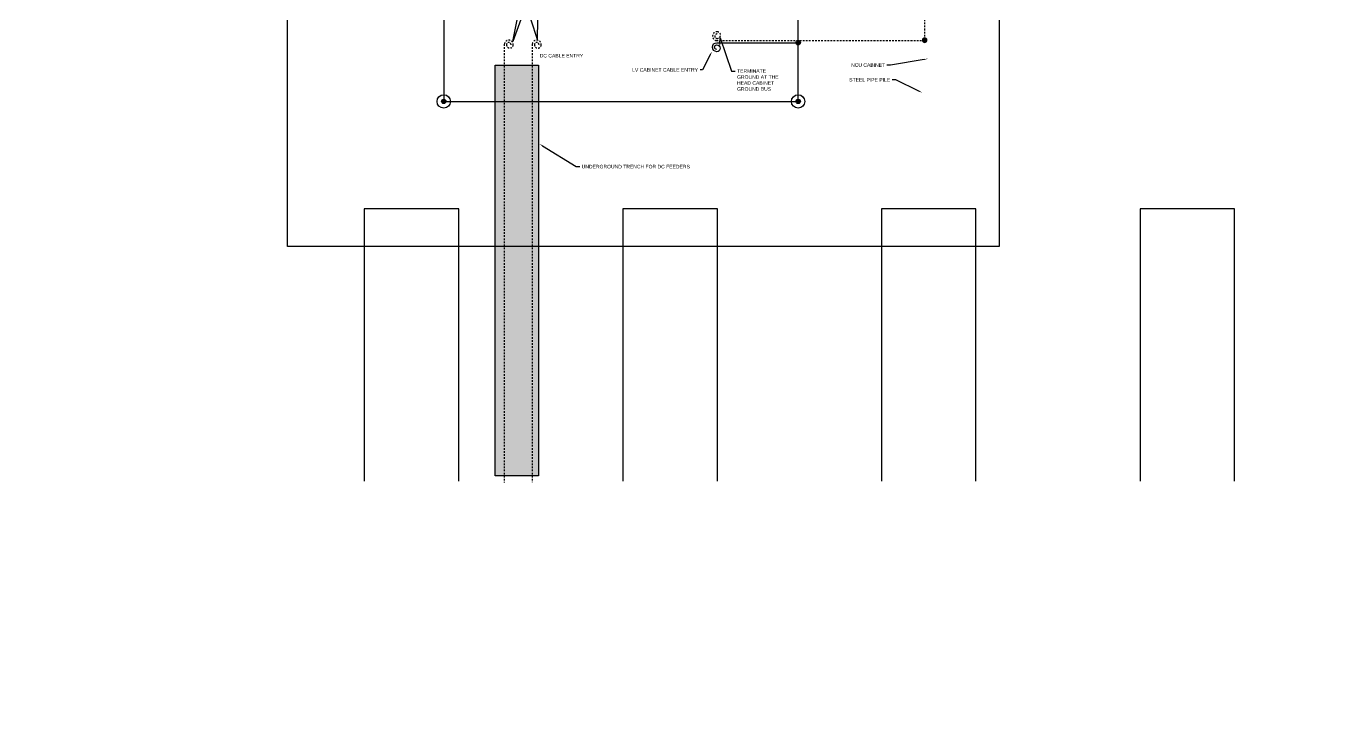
# Model space of a CAD drawing. Header units: feet. Extents: x -17 to 5745, y -41 to 4380.
# Drawn here: x 1727.7 to 1822.6, y 3807.7 to 3858.2 of the extents above; entities that cross this region are included whole.
import ezdxf
from ezdxf import colors
from ezdxf.entities.mleader import LeaderData, LeaderLine
from ezdxf.math import Vec2, Vec3

# ---------------------------------------------------------------- set-up
doc = ezdxf.new("R2010")
doc.units = ezdxf.units.FT
doc.header["$MEASUREMENT"] = 0
doc.linetypes.add('HIDDEN2', pattern=[0.1875, 0.125, -0.0625])
for name, color, linetype in [('C-ARRY-TABL', 253, 'Continuous'), ('E-CABL-UG1', 124, 'HIDDEN2'), ('E-CABL-UG4', 64, 'Continuous'), ('E-GRND', 3, 'Continuous'), ('E-TREN', 6, 'Continuous'), ('E-TREN-HATCH', 254, 'Continuous'), ('G-ANNO-TEXT', 1, 'Continuous'), ('G-TEXT', 7, 'Continuous')]:
    doc.layers.add(name, color=color, linetype=linetype)
doc.layers.add('G-NPLT', color=67, linetype='Continuous', plot=False)
doc.styles.add('NEI-A', font='arial.ttf')

# ---------------------------------------------------------------- blocks, each defined once
blk = doc.blocks.new('_Dot')
at = {"color": 0, "linetype": 'ByBlock', "lineweight": -2}
blk.add_line((-0.5, 0), (-1, 0), dxfattribs=at)
at = {"color": 0, "linetype": 'ByBlock', "const_width": 0.5}
blk.add_lwpolyline([(-0.25, 0, 1), (0.25, 0, 1)], format="xyb", close=True, dxfattribs=at)
blk = doc.blocks.new('GRND_ROD')
at = {"linetype": 'Continuous'}
h = blk.add_hatch(color=256, dxfattribs=at)
edge = h.paths.add_edge_path()
edge.add_arc((0, 0), 0.0312, 0, 360)
for radius in [0.0937, 0.0312]:
    blk.add_circle((0, 0), radius, dxfattribs=at)
blk = doc.blocks.new('GRND_CONNECTION')
at = {"linetype": 'Continuous'}
h = blk.add_hatch(color=256, dxfattribs=at)
edge = h.paths.add_edge_path()
edge.add_arc((0, 0), 0.0312, 0, 360)
blk.add_circle((0, 0), 0.0312, dxfattribs=at)
blk = doc.blocks.new('Coil Spare')
at = {"color": 64}
for centre, radius, start, end in [((0.125, 0), 0.125, 0, 180), ((0.125, 0), 0.0625, 0, 180), ((0.15625, 0), 0.09375, 180, 0)]:
    blk.add_arc(centre, radius, start, end, dxfattribs=at)

msp = doc.modelspace()

# ---------------------------------------------------------------- leaders
at = {"layer": 'G-TEXT', "color": 253}
ml = msp.add_multileader_mtext('Standard', dxfattribs=at)
ml.set_content('ARRAY ROAD', color=253, style='NEI-A')
ml.set_leader_properties()
ml.set_arrow_properties(name='DOT')
ml.build(insert=Vec2(0, 0))
ml.multileader.update_dxf_attribs({"dogleg_length": 0.36, "arrow_head_size": 0.351})
ctx = ml.context
ctx.base_point, ctx.char_height, ctx.arrow_head_size, ctx.landing_gap_size, ctx.plane_origin = Vec3(1856.872, 3971.368), 0.7021, 0.351, 0.00546, Vec3(1852.766, 3966.398)
notes = []
notes.append((ctx, [(0, (0, 0, 0), (0, 0), (1, 0), 1, [])]))
ctx.mtext.insert, ctx.mtext.width, ctx.mtext.flow_direction = Vec3(1856.877, 3971.725), 6.44019, 5
ctx.mtext.has_bg_fill, ctx.mtext.bg_color, ctx.mtext.bg_scale_factor, ctx.mtext.bg_transparency, ctx.mtext.use_window_bg_color = 1, -1073741824, 1.5, 0, 1
for ctx, leaders in notes:
    for number, flags, end, landing, length, lines in leaders:
        leader = LeaderData()
        leader.index, (leader.has_last_leader_line, leader.has_dogleg_vector, leader.attachment_direction) = number, flags
        leader.last_leader_point, leader.dogleg_vector, leader.dogleg_length = Vec3(end), Vec3(landing), length
        for number, points, colour, breaks in lines:
            line = LeaderLine()
            line.index, line.vertices, line.color, line.breaks = number, Vec3.list(points), colors.encode_raw_color(colour), breaks
            leader.lines.append(line)
        ctx.leaders.append(leader)

# ---------------------------------------------------------------- next in the draw order: leaders
ml = msp.add_multileader_mtext('Standard', dxfattribs=at)
ml.set_content('ARRAY ROAD', color=253, style='NEI-A')
ml.set_leader_properties()
ml.set_arrow_properties(name='DOT')
ml.build(insert=Vec2(0, 0))
ml.multileader.update_dxf_attribs({"dogleg_length": 0.36, "arrow_head_size": 0.351})
ctx = ml.context
ctx.base_point, ctx.char_height, ctx.arrow_head_size, ctx.landing_gap_size, ctx.plane_origin = Vec3(1853.255, 4342.653), 0.7021, 0.351, 0.00546, Vec3(1849.149, 4337.684)
notes = []
notes.append((ctx, [(0, (0, 0, 0), (0, 0), (1, 0), 1, [])]))
ctx.mtext.insert, ctx.mtext.width, ctx.mtext.flow_direction = Vec3(1853.26, 4343.01), 6.44019, 5
ctx.mtext.has_bg_fill, ctx.mtext.bg_color, ctx.mtext.bg_scale_factor, ctx.mtext.bg_transparency, ctx.mtext.use_window_bg_color = 1, -1073741824, 1.5, 0, 1
for ctx, leaders in notes:
    for number, flags, end, landing, length, lines in leaders:
        leader = LeaderData()
        leader.index, (leader.has_last_leader_line, leader.has_dogleg_vector, leader.attachment_direction) = number, flags
        leader.last_leader_point, leader.dogleg_vector, leader.dogleg_length = Vec3(end), Vec3(landing), length
        for number, points, colour, breaks in lines:
            line = LeaderLine()
            line.index, line.vertices, line.color, line.breaks = number, Vec3.list(points), colors.encode_raw_color(colour), breaks
            leader.lines.append(line)
        ctx.leaders.append(leader)

# ---------------------------------------------------------------- next in the draw order: leaders
ml = msp.add_multileader_mtext('Standard', dxfattribs=at)
ml.set_content('ARRAY ROAD', color=253, style='NEI-A')
ml.set_leader_properties()
ml.set_arrow_properties(name='DOT')
ml.build(insert=Vec2(0, 0))
ml.multileader.update_dxf_attribs({"dogleg_length": 0.36, "arrow_head_size": 0.351})
ctx = ml.context
ctx.base_point, ctx.char_height, ctx.arrow_head_size, ctx.landing_gap_size, ctx.plane_origin = Vec3(1856.872, 4342.653), 0.7021, 0.351, 0.00546, Vec3(1852.766, 4337.684)
notes = []
notes.append((ctx, [(0, (0, 0, 0), (0, 0), (1, 0), 1, [])]))
ctx.mtext.insert, ctx.mtext.width, ctx.mtext.flow_direction = Vec3(1856.877, 4343.01), 6.44019, 5
ctx.mtext.has_bg_fill, ctx.mtext.bg_color, ctx.mtext.bg_scale_factor, ctx.mtext.bg_transparency, ctx.mtext.use_window_bg_color = 1, -1073741824, 1.5, 0, 1
for ctx, leaders in notes:
    for number, flags, end, landing, length, lines in leaders:
        leader = LeaderData()
        leader.index, (leader.has_last_leader_line, leader.has_dogleg_vector, leader.attachment_direction) = number, flags
        leader.last_leader_point, leader.dogleg_vector, leader.dogleg_length = Vec3(end), Vec3(landing), length
        for number, points, colour, breaks in lines:
            line = LeaderLine()
            line.index, line.vertices, line.color, line.breaks = number, Vec3.list(points), colors.encode_raw_color(colour), breaks
            leader.lines.append(line)
        ctx.leaders.append(leader)

# ---------------------------------------------------------------- next in the draw order: leaders
ml = msp.add_multileader_mtext('Standard', dxfattribs=at)
ml.set_content('ARRAY ROAD', color=253, style='NEI-A')
ml.set_leader_properties()
ml.set_arrow_properties(name='DOT')
ml.build(insert=Vec2(0, 0))
ml.multileader.update_dxf_attribs({"dogleg_length": 0.36, "arrow_head_size": 0.351})
ctx = ml.context
ctx.base_point, ctx.char_height, ctx.arrow_head_size, ctx.landing_gap_size, ctx.plane_origin = Vec3(1861.165, 4206.775), 0.7021, 0.351, 0.00546, Vec3(1857.059, 4201.806)
notes = []
notes.append((ctx, [(0, (0, 0, 0), (0, 0), (1, 0), 1, [])]))
ctx.mtext.insert, ctx.mtext.width, ctx.mtext.flow_direction = Vec3(1861.17, 4207.132), 6.44019, 5
ctx.mtext.has_bg_fill, ctx.mtext.bg_color, ctx.mtext.bg_scale_factor, ctx.mtext.bg_transparency, ctx.mtext.use_window_bg_color = 1, -1073741824, 1.5, 0, 1
for ctx, leaders in notes:
    for number, flags, end, landing, length, lines in leaders:
        leader = LeaderData()
        leader.index, (leader.has_last_leader_line, leader.has_dogleg_vector, leader.attachment_direction) = number, flags
        leader.last_leader_point, leader.dogleg_vector, leader.dogleg_length = Vec3(end), Vec3(landing), length
        for number, points, colour, breaks in lines:
            line = LeaderLine()
            line.index, line.vertices, line.color, line.breaks = number, Vec3.list(points), colors.encode_raw_color(colour), breaks
            leader.lines.append(line)
        ctx.leaders.append(leader)

# ---------------------------------------------------------------- next in the draw order: linework, layer by layer
at = {"layer": 'C-ARRY-TABL'}
for points in [[(1797.064, 3824.971), (1797.064, 3844.843), (1790.164, 3844.843), (1790.164, 3824.971)], [(1815.947, 3824.971), (1815.947, 3844.843), (1809.046, 3844.843), (1809.046, 3824.971)]]:
    msp.add_lwpolyline(points, dxfattribs=at)
at = {"layer": 'E-CABL-UG1'}
msp.add_lwpolyline([(1793.307, 3861.583), (1793.307, 3857.071)], dxfattribs=at)

# ---------------------------------------------------------------- next in the draw order: block references
at = {"layer": 'E-GRND'}
for name, p, xscale, yscale, zscale, rotation in [('GRND_CONNECTION', (1784.075, 3856.957), 5.259062130537732, 5.259062130537732, 5.259062130537732, 180), ('GRND_CONNECTION', (1793.311, 3857.148), -5.259062130537732, 5.259062130537732, 5.259062130537732, 180), ('GRND_ROD', (1784.079, 3852.673), 5.214970900475605, 5.214970900475605, 5.214970900475605, 270)]:
    msp.add_blockref(name, p, dxfattribs=dict(at, xscale=xscale, yscale=yscale, zscale=zscale, rotation=rotation))

# ---------------------------------------------------------------- next in the draw order: leaders
at = {"layer": 'G-ANNO-TEXT'}
ml = msp.add_multileader_mtext('Standard', dxfattribs=at)
ml.set_content('\\A1;NCU CABINET ', color=256, style='NEI-A')
ml.set_leader_properties()
ml.build(insert=Vec2(0, 0))
ml.multileader.update_dxf_attribs({"dogleg_length": 3.071, "arrow_head_size": 0.269})
ctx = ml.context
ctx.base_point, ctx.char_height, ctx.arrow_head_size, ctx.landing_gap_size, ctx.plane_origin = Vec3(1787.846, 3855.324), 0.26225, 0.269, 0.134, Vec3(1759.589, 3905.346)
ctx.text_align_type = 2
notes = []
notes.append((ctx, [(0, (1, 1, 0), (1790.831, 3855.324), (-1, 0), 0.269, [(1, [(1793.54, 3855.781)], 0, [])])]))
ctx.mtext.insert, ctx.mtext.width, ctx.mtext.alignment, ctx.mtext.flow_direction = Vec3(1790.428, 3855.457), 2.47865, 3, 5
ctx.mtext.has_bg_fill, ctx.mtext.bg_color, ctx.mtext.bg_scale_factor, ctx.mtext.bg_transparency, ctx.mtext.use_window_bg_color = 1, -1073741824, 1.5, 0, 1
ml = msp.add_multileader_mtext('Standard', dxfattribs=at)
ml.set_content('\\A1;STEEL PIPE PILE', color=256, style='NEI-A')
ml.set_leader_properties()
ml.build(insert=Vec2(0, 0))
ml.multileader.update_dxf_attribs({"dogleg_length": 3.071, "arrow_head_size": 0.269})
ctx = ml.context
ctx.base_point, ctx.char_height, ctx.arrow_head_size, ctx.landing_gap_size, ctx.plane_origin = Vec3(1787.709, 3854.246), 0.26225, 0.269, 0.134, Vec3(1758.788, 3903.345)
ctx.text_align_type = 2
notes.append((ctx, [(0, (1, 1, 0), (1791.203, 3854.246), (-1, 0), 0.269, [(1, [(1793.134, 3853.315)], 0, [])])]))
ctx.mtext.insert, ctx.mtext.width, ctx.mtext.alignment, ctx.mtext.flow_direction = Vec3(1790.8, 3854.379), 2.97632, 3, 5
ctx.mtext.has_bg_fill, ctx.mtext.bg_color, ctx.mtext.bg_scale_factor, ctx.mtext.bg_transparency, ctx.mtext.use_window_bg_color = 1, -1073741824, 1.5, 0, 1
at = {"layer": 'G-TEXT', "color": 253}
ml = msp.add_multileader_mtext('Standard', dxfattribs=at)
ml.set_content('ARRAY ROAD', color=253, style='NEI-A')
ml.set_leader_properties()
ml.set_arrow_properties(name='DOT')
ml.build(insert=Vec2(0, 0))
ml.multileader.update_dxf_attribs({"dogleg_length": 0.36, "arrow_head_size": 0.351})
ctx = ml.context
ctx.base_point, ctx.char_height, ctx.arrow_head_size, ctx.landing_gap_size, ctx.plane_origin = Vec3(1768.587, 4346.709), 0.7021, 0.351, 0.00546, Vec3(1764.481, 4341.74)
notes.append((ctx, [(0, (0, 0, 0), (0, 0), (1, 0), 1, [])]))
ctx.mtext.insert, ctx.mtext.width, ctx.mtext.flow_direction = Vec3(1768.592, 4347.066), 6.44019, 5
ctx.mtext.has_bg_fill, ctx.mtext.bg_color, ctx.mtext.bg_scale_factor, ctx.mtext.bg_transparency, ctx.mtext.use_window_bg_color = 1, -1073741824, 1.5, 0, 1
for ctx, leaders in notes:
    for number, flags, end, landing, length, lines in leaders:
        leader = LeaderData()
        leader.index, (leader.has_last_leader_line, leader.has_dogleg_vector, leader.attachment_direction) = number, flags
        leader.last_leader_point, leader.dogleg_vector, leader.dogleg_length = Vec3(end), Vec3(landing), length
        for number, points, colour, breaks in lines:
            line = LeaderLine()
            line.index, line.vertices, line.color, line.breaks = number, Vec3.list(points), colors.encode_raw_color(colour), breaks
            leader.lines.append(line)
        ctx.leaders.append(leader)

# ---------------------------------------------------------------- next in the draw order: linework, layer by layer
at = {"layer": 'C-ARRY-TABL'}
for points in [[(1759.3, 3824.971), (1759.3, 3844.843), (1752.399, 3844.843), (1752.399, 3824.971)], [(1778.182, 3824.971), (1778.182, 3844.843), (1771.282, 3844.843), (1771.282, 3824.971)]]:
    msp.add_lwpolyline(points, dxfattribs=at)
at = {"layer": 'E-CABL-UG4', "flags": 128}
msp.add_lwpolyline([(1758.201, 3852.673), (1784.079, 3852.673), (1784.079, 3866.673), (1758.201, 3866.673)], close=True, dxfattribs=at)

# ---------------------------------------------------------------- next in the draw order: leaders
at = {"layer": 'G-TEXT', "color": 253}
ml = msp.add_multileader_mtext('Standard', dxfattribs=at)
ml.set_content('ARRAY ROAD', color=253, style='NEI-A')
ml.set_leader_properties()
ml.set_arrow_properties(name='DOT')
ml.build(insert=Vec2(0, 0))
ml.multileader.update_dxf_attribs({"dogleg_length": 0.36, "arrow_head_size": 0.351})
ctx = ml.context
ctx.base_point, ctx.char_height, ctx.arrow_head_size, ctx.landing_gap_size, ctx.plane_origin = Vec3(1771.911, 3881.273), 0.7021, 0.351, 0.00546, Vec3(1767.805, 3876.303)
notes = []
notes.append((ctx, [(0, (0, 0, 0), (0, 0), (1, 0), 1, [])]))
ctx.mtext.insert, ctx.mtext.width, ctx.mtext.flow_direction = Vec3(1771.916, 3881.63), 6.44019, 5
ctx.mtext.has_bg_fill, ctx.mtext.bg_color, ctx.mtext.bg_scale_factor, ctx.mtext.bg_transparency, ctx.mtext.use_window_bg_color = 1, -1073741824, 1.5, 0, 1
for ctx, leaders in notes:
    for number, flags, end, landing, length, lines in leaders:
        leader = LeaderData()
        leader.index, (leader.has_last_leader_line, leader.has_dogleg_vector, leader.attachment_direction) = number, flags
        leader.last_leader_point, leader.dogleg_vector, leader.dogleg_length = Vec3(end), Vec3(landing), length
        for number, points, colour, breaks in lines:
            line = LeaderLine()
            line.index, line.vertices, line.color, line.breaks = number, Vec3.list(points), colors.encode_raw_color(colour), breaks
            leader.lines.append(line)
        ctx.leaders.append(leader)

# ---------------------------------------------------------------- next in the draw order: hatches: boundary and pattern name
at = {"layer": 'E-TREN-HATCH'}
h = msp.add_hatch(color=256, dxfattribs=at)
h.dxf.hatch_style = 1
h.paths.add_polyline_path([(1761.962, 3855.333), (1761.962, 3825.33), (1765.109, 3825.33), (1765.109, 3855.333)])

# ---------------------------------------------------------------- next in the draw order: linework, layer by layer
at = {"layer": 'E-CABL-UG1'}
msp.add_lwpolyline([(1763.114, 3856.799, 1), (1762.788, 3856.838, 1), (1763.277, 3856.779, 1), (1762.625, 3856.857)], format="xyb", dxfattribs=at)
msp.add_lwpolyline([(1762.625, 3856.857), (1762.625, 3824.866)], dxfattribs=at)

# ---------------------------------------------------------------- next in the draw order: leaders
at = {"layer": 'G-ANNO-TEXT'}
ml = msp.add_multileader_mtext('Standard', dxfattribs=at)
ml.set_content('\\A1;TERMINATE GROUND AT THE HEAD CABINET GROUND BUS', color=256, style='NEI-A')
ml.set_leader_properties()
ml.build(insert=Vec2(0, 0))
ml.multileader.update_dxf_attribs({"dogleg_length": 3.071, "arrow_head_size": 0.269})
ctx = ml.context
ctx.base_point, ctx.char_height, ctx.arrow_head_size, ctx.landing_gap_size, ctx.plane_origin = Vec3(1779.485, 3854.892), 0.26225, 0.269, 0.134, Vec3(1786.162, 3877.826)
notes = []
notes.append((ctx, [(1, (1, 1, 0), (1779.216, 3854.892), (1, 0), 0.269, [(1, [(1778.347, 3856.621), (1778.376, 3857.318)], 0, [])])]))
ctx.mtext.insert, ctx.mtext.width, ctx.mtext.defined_height, ctx.mtext.flow_direction = Vec3(1779.619, 3855.025), 3.71583, 0.605, 5
ctx.mtext.has_bg_fill, ctx.mtext.bg_color, ctx.mtext.bg_scale_factor, ctx.mtext.bg_transparency, ctx.mtext.use_window_bg_color = 1, -1073741824, 1.5, 0, 1
ml = msp.add_multileader_mtext('Standard', dxfattribs=at)
ml.set_content('LV CABINET CABLE ENTRY', color=256, style='NEI-A')
ml.set_leader_properties()
ml.build(insert=Vec2(0, 0))
ml.multileader.update_dxf_attribs({"dogleg_length": 0.0625, "arrow_head_size": 0.33, "scale": 768})
ctx = ml.context
ctx.base_point, ctx.scale, ctx.char_height, ctx.arrow_head_size, ctx.landing_gap_size, ctx.plane_origin = Vec3(1771.82, 3854.974), 768, 0.26378, 0.33, 0.165, Vec3(1777.097, 3854.974)
ctx.text_align_type = 2
notes.append((ctx, [(0, (1, 1, 0), (1777.097, 3854.974), (-1, 0), 0.165, [(0, [(1777.784, 3856.321)], 0, [])])]))
ctx.mtext.insert, ctx.mtext.alignment, ctx.mtext.flow_direction = Vec3(1776.767, 3855.108), 3, 5
ctx.mtext.has_bg_fill, ctx.mtext.bg_color, ctx.mtext.bg_scale_factor, ctx.mtext.bg_transparency, ctx.mtext.use_window_bg_color = 1, -1027028792, 1.5, 0, 1
for ctx, leaders in notes:
    for number, flags, end, landing, length, lines in leaders:
        leader = LeaderData()
        leader.index, (leader.has_last_leader_line, leader.has_dogleg_vector, leader.attachment_direction) = number, flags
        leader.last_leader_point, leader.dogleg_vector, leader.dogleg_length = Vec3(end), Vec3(landing), length
        for number, points, colour, breaks in lines:
            line = LeaderLine()
            line.index, line.vertices, line.color, line.breaks = number, Vec3.list(points), colors.encode_raw_color(colour), breaks
            leader.lines.append(line)
        ctx.leaders.append(leader)

# ---------------------------------------------------------------- next in the draw order: linework, layer by layer
at = {"layer": 'E-CABL-UG1'}
msp.add_lwpolyline([(1778.174, 3857.594, 1), (1778.136, 3857.27, 1), (1778.194, 3857.755, 1), (1778.116, 3857.108), (1793.289, 3857.108)], format="xyb", dxfattribs=at)
at = {"layer": 'E-CABL-UG4', "flags": 128}
msp.add_lwpolyline([(1778.142, 3856.96), (1784.057, 3856.96)], dxfattribs=at)

# ---------------------------------------------------------------- next in the draw order: block references
at = {"layer": 'E-CABL-UG4', "xscale": -2.629531065268866, "yscale": 2.629531065268866, "zscale": 2.629531065268866, "rotation": 90}
msp.add_blockref('Coil Spare', (1778.142, 3856.96), dxfattribs=at)

# ---------------------------------------------------------------- next in the draw order: leaders
at = {"layer": 'G-ANNO-TEXT'}
ml = msp.add_multileader_mtext('Standard', dxfattribs=at)
ml.set_content('\\A1;UNDERGROUND TRENCH FOR DC FEEDERS ', color=256, style='NEI-A')
ml.set_leader_properties()
ml.build(insert=Vec2(0, 0))
ml.multileader.update_dxf_attribs({"dogleg_length": 3.071, "arrow_head_size": 0.269})
ctx = ml.context
ctx.base_point, ctx.char_height, ctx.arrow_head_size, ctx.landing_gap_size, ctx.plane_origin = Vec3(1768.142, 3847.914), 0.26225, 0.269, 0.134, Vec3(1823.142, 3801.786)
notes = []
notes.append((ctx, [(0, (1, 1, 0), (1767.873, 3847.914), (1, 0), 0.269, [(0, [(1765.194, 3849.566)], 0, [])])]))
ctx.mtext.insert, ctx.mtext.width, ctx.mtext.flow_direction = Vec3(1768.276, 3848.047), 7.88097, 5
ctx.mtext.has_bg_fill, ctx.mtext.bg_color, ctx.mtext.bg_scale_factor, ctx.mtext.bg_transparency, ctx.mtext.use_window_bg_color = 1, -1073741824, 1.5, 0, 1
for ctx, leaders in notes:
    for number, flags, end, landing, length, lines in leaders:
        leader = LeaderData()
        leader.index, (leader.has_last_leader_line, leader.has_dogleg_vector, leader.attachment_direction) = number, flags
        leader.last_leader_point, leader.dogleg_vector, leader.dogleg_length = Vec3(end), Vec3(landing), length
        for number, points, colour, breaks in lines:
            line = LeaderLine()
            line.index, line.vertices, line.color, line.breaks = number, Vec3.list(points), colors.encode_raw_color(colour), breaks
            leader.lines.append(line)
        ctx.leaders.append(leader)

# ---------------------------------------------------------------- next in the draw order: linework, layer by layer
at = {"layer": 'E-TREN'}
msp.add_lwpolyline([(1761.962, 3855.317), (1765.109, 3855.317), (1765.109, 3825.342), (1761.962, 3825.342)], close=True, dxfattribs=at)

# ---------------------------------------------------------------- next in the draw order: texts
at = {"color": 1, "insert": (1765.21, 3856.141), "char_height": 0.26225, "width": 3.17998, "attachment_point": 1, "style": 'NEI-A', "bg_fill": 3, "box_fill_scale": 1.5, "bg_fill_color": 256, "bg_fill_transparency": 0}
msp.add_mtext('DC CABLE ENTRY', dxfattribs=at)

# ---------------------------------------------------------------- next in the draw order: linework, layer by layer
at = {"layer": 'E-CABL-UG1'}
msp.add_lwpolyline([(1765.156, 3856.799, 1), (1764.83, 3856.838, 1), (1765.319, 3856.779, 1), (1764.666, 3856.857)], format="xyb", dxfattribs=at)
msp.add_lwpolyline([(1764.666, 3856.857), (1764.666, 3824.891)], dxfattribs=at)

# ---------------------------------------------------------------- next in the draw order: leaders
at = {"layer": 'G-ANNO-TEXT'}
ml = msp.add_multileader_mtext('Standard', dxfattribs=at)
ml.set_content('\\A1;TERMINATE GROUNDS AT INVERTER GROUND BUS ', color=256, style='NEI-A')
ml.set_leader_properties()
ml.build(insert=Vec2(0, 0))
ml.multileader.update_dxf_attribs({"dogleg_length": 3.071, "arrow_head_size": 0.269})
ctx = ml.context
ctx.base_point, ctx.char_height, ctx.arrow_head_size, ctx.landing_gap_size, ctx.plane_origin = Vec3(1759.349, 3860.95), 0.26225, 0.269, 0.134, Vec3(1803.1, 3883.267)
ctx.text_align_type = 2
notes = []
notes.append((ctx, [(0, (1, 1, 0), (1764.019, 3860.95), (-1, 0), 0.269, [(3, [(1763.337, 3862.379), (1765.046, 3857.136), (1765.136, 3862.257), (1763.258, 3857.034)], 0, [])])]))
ctx.mtext.insert, ctx.mtext.width, ctx.mtext.defined_height, ctx.mtext.alignment, ctx.mtext.flow_direction = Vec3(1763.616, 3861.083), 4.61339, 0.605, 3, 5
ctx.mtext.has_bg_fill, ctx.mtext.bg_color, ctx.mtext.bg_scale_factor, ctx.mtext.bg_transparency, ctx.mtext.use_window_bg_color = 1, -1073741824, 1.5, 0, 1
for ctx, leaders in notes:
    for number, flags, end, landing, length, lines in leaders:
        leader = LeaderData()
        leader.index, (leader.has_last_leader_line, leader.has_dogleg_vector, leader.attachment_direction) = number, flags
        leader.last_leader_point, leader.dogleg_vector, leader.dogleg_length = Vec3(end), Vec3(landing), length
        for number, points, colour, breaks in lines:
            line = LeaderLine()
            line.index, line.vertices, line.color, line.breaks = number, Vec3.list(points), colors.encode_raw_color(colour), breaks
            leader.lines.append(line)
        ctx.leaders.append(leader)

# ---------------------------------------------------------------- next in the draw order: leaders
at = {"layer": 'G-TEXT', "color": 253}
ml = msp.add_multileader_mtext('Standard', dxfattribs=at)
ml.set_content('ARRAY ROAD', color=253, style='NEI-A')
ml.set_leader_properties()
ml.set_arrow_properties(name='DOT')
ml.build(insert=Vec2(0, 0))
ml.multileader.update_dxf_attribs({"dogleg_length": 0.36, "arrow_head_size": 0.351})
ctx = ml.context
ctx.base_point, ctx.char_height, ctx.arrow_head_size, ctx.landing_gap_size, ctx.plane_origin = Vec3(2061.552, 4344.419), 0.7021, 0.351, 0.00546, Vec3(2057.446, 4339.45)
notes = []
notes.append((ctx, [(0, (0, 0, 0), (0, 0), (1, 0), 1, [])]))
ctx.mtext.insert, ctx.mtext.width, ctx.mtext.flow_direction = Vec3(2061.557, 4344.776), 6.44019, 5
ctx.mtext.has_bg_fill, ctx.mtext.bg_color, ctx.mtext.bg_scale_factor, ctx.mtext.bg_transparency, ctx.mtext.use_window_bg_color = 1, -1073741824, 1.5, 0, 1
for ctx, leaders in notes:
    for number, flags, end, landing, length, lines in leaders:
        leader = LeaderData()
        leader.index, (leader.has_last_leader_line, leader.has_dogleg_vector, leader.attachment_direction) = number, flags
        leader.last_leader_point, leader.dogleg_vector, leader.dogleg_length = Vec3(end), Vec3(landing), length
        for number, points, colour, breaks in lines:
            line = LeaderLine()
            line.index, line.vertices, line.color, line.breaks = number, Vec3.list(points), colors.encode_raw_color(colour), breaks
            leader.lines.append(line)
        ctx.leaders.append(leader)

# ---------------------------------------------------------------- next in the draw order: leaders
ml = msp.add_multileader_mtext('Standard', dxfattribs=at)
ml.set_content('ARRAY ROAD', color=253, style='NEI-A')
ml.set_leader_properties()
ml.set_arrow_properties(name='DOT')
ml.build(insert=Vec2(0, 0))
ml.multileader.update_dxf_attribs({"dogleg_length": 0.36, "arrow_head_size": 0.351})
ctx = ml.context
ctx.base_point, ctx.char_height, ctx.arrow_head_size, ctx.landing_gap_size, ctx.plane_origin = Vec3(2062.496, 3974.768), 0.7021, 0.351, 0.00546, Vec3(2058.39, 3969.799)
notes = []
notes.append((ctx, [(0, (0, 0, 0), (0, 0), (1, 0), 1, [])]))
ctx.mtext.insert, ctx.mtext.width, ctx.mtext.flow_direction = Vec3(2062.501, 3975.125), 6.44019, 5
ctx.mtext.has_bg_fill, ctx.mtext.bg_color, ctx.mtext.bg_scale_factor, ctx.mtext.bg_transparency, ctx.mtext.use_window_bg_color = 1, -1073741824, 1.5, 0, 1
for ctx, leaders in notes:
    for number, flags, end, landing, length, lines in leaders:
        leader = LeaderData()
        leader.index, (leader.has_last_leader_line, leader.has_dogleg_vector, leader.attachment_direction) = number, flags
        leader.last_leader_point, leader.dogleg_vector, leader.dogleg_length = Vec3(end), Vec3(landing), length
        for number, points, colour, breaks in lines:
            line = LeaderLine()
            line.index, line.vertices, line.color, line.breaks = number, Vec3.list(points), colors.encode_raw_color(colour), breaks
            leader.lines.append(line)
        ctx.leaders.append(leader)

# ---------------------------------------------------------------- next in the draw order: linework, layer by layer
at = {"layer": 'G-NPLT'}
msp.add_lwpolyline([(1746.787, 3883.077), (1798.754, 3883.077), (1798.754, 3842.077), (1746.787, 3842.077)], close=True, dxfattribs=at)

# ---------------------------------------------------------------- next in the draw order: block references
at = {"layer": 'E-GRND', "xscale": 5.214970900475605, "yscale": 5.214970900475605, "zscale": 5.214970900475605, "rotation": 270}
msp.add_blockref('GRND_ROD', (1758.201, 3852.673), dxfattribs=at)

doc.saveas('drawing.dxf')
